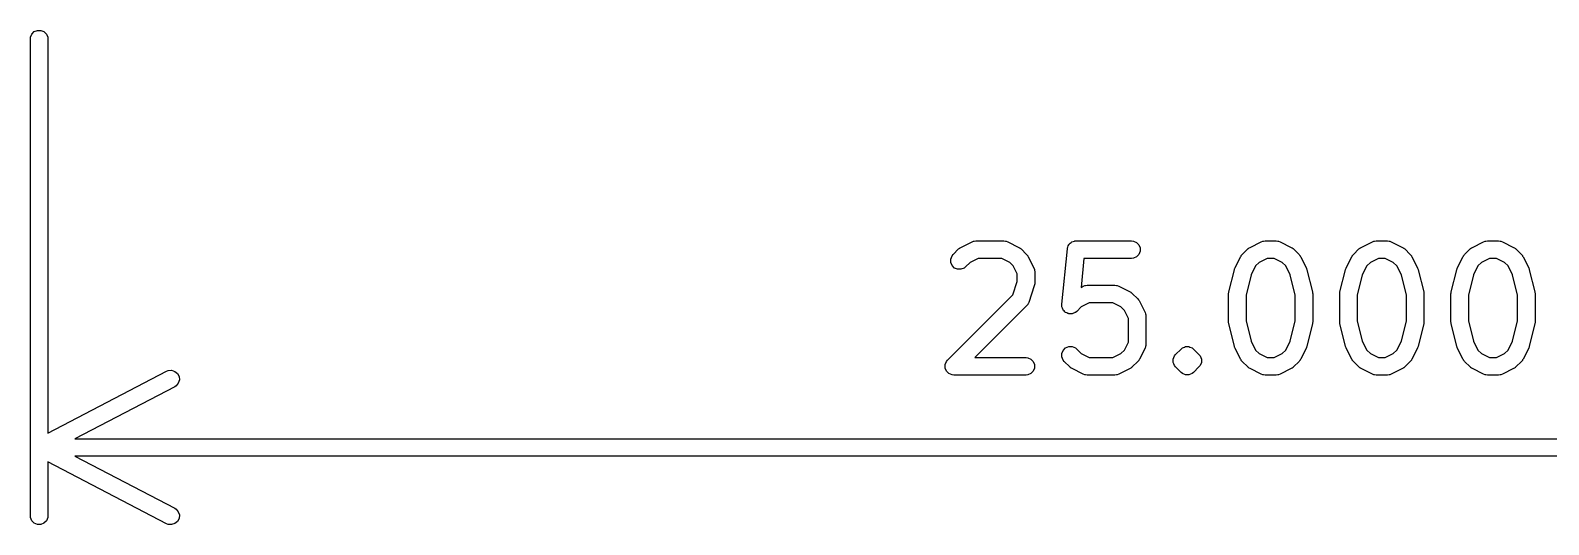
# Model space of a CAD drawing. Header units: inches. Extents: x 0.57 to 7.95, y -5.84 to -0.5.
# Drawn here: x 2.655 to 3.166, y -2.073 to -1.907 of the extents above; entities that cross this region are included whole.
import ezdxf

# ---------------------------------------------------------------- set-up
doc = ezdxf.new("R2010")
doc.units = ezdxf.units.IN
doc.header["$MEASUREMENT"] = 0
doc.layers.add('BLACK', color=250, linetype='CONTINUOUS')

msp = doc.modelspace()

# ---------------------------------------------------------------- linework, layer by layer
at = {"layer": 'BLACK', "linetype": 'CONTINUOUS'}
for p, q in [((2.65453, -1.90945), (2.65458, -1.90887)), ((2.65453, -2.07033), (2.65453, -1.90945)), ((2.65458, -1.90887), (2.65503, -1.90781)), ((2.65503, -1.90781), (2.65584, -1.90699)), ((2.65584, -1.90699), (2.6569, -1.90655)), ((2.6569, -1.90655), (2.65806, -1.90655)), ((2.65806, -1.90655), (2.65912, -1.90699)), ((2.65912, -1.90699), (2.65994, -1.90781)), ((2.65994, -1.90781), (2.66038, -1.90887)), ((2.66038, -1.90887), (2.66043, -1.90945)), ((2.66043, -1.90945), (2.66043, -2.04238)), ((2.96567, -1.98217), (2.96754, -1.98029)), ((2.96754, -1.98029), (2.96777, -1.98011)), ((2.96777, -1.98011), (2.96782, -1.98005)), ((2.96782, -1.98005), (2.96791, -1.97999)), ((2.96791, -1.97999), (2.96799, -1.97992)), ((2.96799, -1.97992), (2.96806, -1.97989)), ((2.96806, -1.97989), (2.96831, -1.97974)), ((2.96831, -1.97974), (2.97206, -1.97786)), ((2.97206, -1.97786), (2.9726, -1.97766)), ((2.9726, -1.97766), (2.9727, -1.97765)), ((2.9727, -1.97765), (2.9728, -1.97761)), ((2.9728, -1.97761), (2.97338, -1.97755)), ((2.97338, -1.97755), (2.98275, -1.97755)), ((2.98275, -1.97755), (2.98333, -1.97761)), ((2.98333, -1.97761), (2.98343, -1.97765)), ((2.98343, -1.97765), (2.98353, -1.97766)), ((2.98353, -1.97766), (2.98407, -1.97786)), ((2.98407, -1.97786), (2.98782, -1.97974)), ((2.98782, -1.97974), (2.98807, -1.97989)), ((2.98807, -1.97989), (2.98814, -1.97992)), ((2.98814, -1.97992), (2.98822, -1.97999)), ((2.98822, -1.97999), (2.98831, -1.98005)), ((2.98831, -1.98005), (2.98836, -1.98011)), ((2.98836, -1.98011), (2.98859, -1.98029)), ((2.98859, -1.98029), (2.99046, -1.98217)), ((3.00231, -1.99896), (3.00419, -1.98021)), ((3.00419, -1.98021), (3.00423, -1.98)), ((3.00423, -1.97993), (3.00426, -1.97986)), ((3.00423, -1.98), (3.00423, -1.97993)), ((3.00426, -1.97986), (3.0043, -1.97964)), ((3.0043, -1.97964), (3.0045, -1.97926)), ((3.0045, -1.97926), (3.00467, -1.97886)), ((3.00467, -1.97886), (3.00477, -1.97876)), ((3.00477, -1.97876), (3.00484, -1.97863)), ((3.00484, -1.97863), (3.00518, -1.97835)), ((3.00518, -1.97835), (3.00548, -1.97805)), ((3.00548, -1.97805), (3.00562, -1.97799)), ((3.00562, -1.97799), (3.00574, -1.9779)), ((3.00574, -1.9779), (3.00615, -1.97777)), ((3.00615, -1.97777), (3.00655, -1.97761)), ((3.00655, -1.97761), (3.00677, -1.97759)), ((3.00677, -1.97759), (3.00684, -1.97757)), ((3.00684, -1.97757), (3.00691, -1.97757)), ((3.00691, -1.97757), (3.00712, -1.97755)), ((3.00712, -1.97755), (3.02587, -1.97755)), ((3.02587, -1.97755), (3.02645, -1.97761)), ((3.02645, -1.97761), (3.02751, -1.97805)), ((3.02751, -1.97805), (3.02833, -1.97886)), ((3.02833, -1.97886), (3.02877, -1.97993)), ((3.02877, -1.98108), (3.02833, -1.98215)), ((3.02877, -1.97993), (3.02877, -1.98108)), ((3.06315, -1.98217), (3.06503, -1.98029)), ((3.06503, -1.98029), (3.06526, -1.98011)), ((3.06526, -1.98011), (3.06531, -1.98005)), ((3.06531, -1.98005), (3.0654, -1.97999)), ((3.0654, -1.97999), (3.06548, -1.97992)), ((3.06548, -1.97992), (3.06555, -1.97989)), ((3.06555, -1.97989), (3.0658, -1.97974)), ((3.0658, -1.97974), (3.06955, -1.97786)), ((3.06955, -1.97786), (3.07009, -1.97766)), ((3.07009, -1.97766), (3.07019, -1.97765)), ((3.07019, -1.97765), (3.07029, -1.97761)), ((3.07029, -1.97761), (3.07087, -1.97755)), ((3.07087, -1.97755), (3.07462, -1.97755)), ((3.07462, -1.97755), (3.07519, -1.97761)), ((3.07519, -1.97761), (3.07529, -1.97765)), ((3.07529, -1.97765), (3.0754, -1.97766)), ((3.0754, -1.97766), (3.07594, -1.97786)), ((3.07594, -1.97786), (3.07969, -1.97974)), ((3.07969, -1.97974), (3.07993, -1.97989)), ((3.07993, -1.97989), (3.08001, -1.97992)), ((3.08001, -1.97992), (3.08009, -1.97999)), ((3.08009, -1.97999), (3.08018, -1.98005)), ((3.08018, -1.98005), (3.08023, -1.98011)), ((3.08023, -1.98011), (3.08045, -1.98029)), ((3.08045, -1.98029), (3.08233, -1.98217)), ((3.10065, -1.98217), (3.10252, -1.98029)), ((3.10252, -1.98029), (3.10275, -1.98011)), ((3.10275, -1.98011), (3.1028, -1.98005)), ((3.1028, -1.98005), (3.10289, -1.97999)), ((3.10289, -1.97999), (3.10297, -1.97992)), ((3.10297, -1.97992), (3.10304, -1.97989)), ((3.10304, -1.97989), (3.10329, -1.97974)), ((3.10329, -1.97974), (3.10704, -1.97786)), ((3.10704, -1.97786), (3.10758, -1.97766)), ((3.10758, -1.97766), (3.10769, -1.97765)), ((3.10769, -1.97765), (3.10779, -1.97761)), ((3.10779, -1.97761), (3.10836, -1.97755)), ((3.10836, -1.97755), (3.11211, -1.97755)), ((3.11211, -1.97755), (3.11269, -1.97761)), ((3.11269, -1.97761), (3.11279, -1.97765)), ((3.11279, -1.97765), (3.11289, -1.97766)), ((3.11289, -1.97766), (3.11343, -1.97786)), ((3.11343, -1.97786), (3.11718, -1.97974)), ((3.11718, -1.97974), (3.11743, -1.97989)), ((3.11743, -1.97989), (3.1175, -1.97992)), ((3.1175, -1.97992), (3.11758, -1.97999)), ((3.11758, -1.97999), (3.11767, -1.98005)), ((3.11767, -1.98005), (3.11772, -1.98011)), ((3.11772, -1.98011), (3.11795, -1.98029)), ((3.11795, -1.98029), (3.11982, -1.98217)), ((3.13814, -1.98217), (3.14002, -1.98029)), ((3.14002, -1.98029), (3.14025, -1.98011)), ((3.14025, -1.98011), (3.1403, -1.98005)), ((3.1403, -1.98005), (3.14039, -1.97999)), ((3.14039, -1.97999), (3.14047, -1.97992)), ((3.14047, -1.97992), (3.14054, -1.97989)), ((3.14054, -1.97989), (3.14079, -1.97974)), ((3.14079, -1.97974), (3.14454, -1.97786)), ((3.14454, -1.97786), (3.14508, -1.97766)), ((3.14508, -1.97766), (3.14518, -1.97765)), ((3.14518, -1.97765), (3.14528, -1.97761)), ((3.14528, -1.97761), (3.14586, -1.97755)), ((3.14586, -1.97755), (3.14961, -1.97755)), ((3.14961, -1.97755), (3.15018, -1.97761)), ((3.15018, -1.97761), (3.15028, -1.97765)), ((3.15028, -1.97765), (3.15039, -1.97766)), ((3.15039, -1.97766), (3.15093, -1.97786)), ((3.15093, -1.97786), (3.15468, -1.97974)), ((3.15468, -1.97974), (3.15492, -1.97989)), ((3.15492, -1.97989), (3.155, -1.97992)), ((3.155, -1.97992), (3.15508, -1.97999)), ((3.15508, -1.97999), (3.15517, -1.98005)), ((3.15517, -1.98005), (3.15522, -1.98011)), ((3.15522, -1.98011), (3.15544, -1.98029)), ((3.15544, -1.98029), (3.15732, -1.98217)), ((2.96486, -1.98368), (2.9653, -1.98261)), ((2.96486, -1.98483), (2.96486, -1.98368)), ((2.9653, -1.98589), (2.96486, -1.98483)), ((2.9653, -1.98261), (2.96567, -1.98217)), ((2.96611, -1.98671), (2.9653, -1.98589)), ((2.96984, -1.98634), (2.96939, -1.98671)), ((2.97138, -1.98481), (2.96984, -1.98634)), ((2.97408, -1.98346), (2.97138, -1.98481)), ((2.98206, -1.98346), (2.97408, -1.98346)), ((2.98475, -1.98481), (2.98206, -1.98346)), ((2.98595, -1.986), (2.98475, -1.98481)), ((2.9873, -1.9887), (2.98595, -1.986)), ((2.99046, -1.98217), (2.99065, -1.98239)), ((2.99065, -1.98239), (2.99071, -1.98244)), ((2.99071, -1.98244), (2.99077, -1.98253)), ((2.99077, -1.98253), (2.99083, -1.98261)), ((2.99083, -1.98261), (2.99086, -1.98269)), ((2.99086, -1.98269), (2.99102, -1.98293)), ((2.99102, -1.98293), (2.99289, -1.98668)), ((3.0098, -1.98346), (3.00882, -1.99323)), ((3.02587, -1.98346), (3.0098, -1.98346)), ((3.02645, -1.9834), (3.02587, -1.98346)), ((3.02751, -1.98296), (3.02645, -1.9834)), ((3.02833, -1.98215), (3.02751, -1.98296)), ((3.06073, -1.98668), (3.0626, -1.98293)), ((3.0626, -1.98293), (3.06276, -1.98269)), ((3.06276, -1.98269), (3.06279, -1.98261)), ((3.06279, -1.98261), (3.06285, -1.98253)), ((3.06285, -1.98253), (3.06291, -1.98244)), ((3.06291, -1.98244), (3.06297, -1.98239)), ((3.06297, -1.98239), (3.06315, -1.98217)), ((3.06767, -1.986), (3.06615, -1.98903)), ((3.06887, -1.98481), (3.06767, -1.986)), ((3.07156, -1.98346), (3.06887, -1.98481)), ((3.07392, -1.98346), (3.07156, -1.98346)), ((3.07662, -1.98481), (3.07392, -1.98346)), ((3.07781, -1.986), (3.07662, -1.98481)), ((3.07933, -1.98903), (3.07781, -1.986)), ((3.08233, -1.98217), (3.08251, -1.98239)), ((3.08251, -1.98239), (3.08257, -1.98244)), ((3.08257, -1.98244), (3.08263, -1.98253)), ((3.08263, -1.98253), (3.0827, -1.98261)), ((3.0827, -1.98261), (3.08272, -1.98269)), ((3.08272, -1.98269), (3.08288, -1.98293)), ((3.08288, -1.98293), (3.08476, -1.98668)), ((3.09822, -1.98668), (3.1001, -1.98293)), ((3.1001, -1.98293), (3.10025, -1.98269)), ((3.10025, -1.98269), (3.10028, -1.98261)), ((3.10028, -1.98261), (3.10035, -1.98253)), ((3.10035, -1.98253), (3.1004, -1.98244)), ((3.1004, -1.98244), (3.10046, -1.98239)), ((3.10046, -1.98239), (3.10065, -1.98217)), ((3.10516, -1.986), (3.10365, -1.98903)), ((3.10636, -1.98481), (3.10516, -1.986)), ((3.10906, -1.98346), (3.10636, -1.98481)), ((3.11141, -1.98346), (3.10906, -1.98346)), ((3.11411, -1.98481), (3.11141, -1.98346)), ((3.11531, -1.986), (3.11411, -1.98481)), ((3.11682, -1.98903), (3.11531, -1.986)), ((3.11982, -1.98217), (3.12001, -1.98239)), ((3.12001, -1.98239), (3.12007, -1.98244)), ((3.12007, -1.98244), (3.12012, -1.98253)), ((3.12012, -1.98253), (3.12019, -1.98261)), ((3.12019, -1.98261), (3.12022, -1.98269)), ((3.12022, -1.98269), (3.12038, -1.98293)), ((3.12038, -1.98293), (3.12225, -1.98668)), ((3.13572, -1.98668), (3.13759, -1.98293)), ((3.13759, -1.98293), (3.13775, -1.98269)), ((3.13775, -1.98269), (3.13778, -1.98261)), ((3.13778, -1.98261), (3.13784, -1.98253)), ((3.13784, -1.98253), (3.1379, -1.98244)), ((3.1379, -1.98244), (3.13796, -1.98239)), ((3.13796, -1.98239), (3.13814, -1.98217)), ((3.14266, -1.986), (3.14114, -1.98903)), ((3.14386, -1.98481), (3.14266, -1.986)), ((3.14655, -1.98346), (3.14386, -1.98481)), ((3.14891, -1.98346), (3.14655, -1.98346)), ((3.15161, -1.98481), (3.14891, -1.98346)), ((3.1528, -1.986), (3.15161, -1.98481)), ((3.15432, -1.98903), (3.1528, -1.986)), ((3.15732, -1.98217), (3.1575, -1.98239)), ((3.1575, -1.98239), (3.15756, -1.98244)), ((3.15756, -1.98244), (3.15762, -1.98253)), ((3.15762, -1.98253), (3.15769, -1.98261)), ((3.15769, -1.98261), (3.15772, -1.98269)), ((3.15772, -1.98269), (3.15787, -1.98293)), ((3.15787, -1.98293), (3.15975, -1.98668)), ((2.96718, -1.98715), (2.96611, -1.98671)), ((2.96833, -1.98715), (2.96718, -1.98715)), ((2.96939, -1.98671), (2.96833, -1.98715)), ((2.9858, -1.99578), (2.9873, -1.99127)), ((2.9873, -1.99127), (2.9873, -1.9887)), ((2.99289, -1.98668), (2.9931, -1.98722)), ((2.9931, -1.98722), (2.99311, -1.98733)), ((2.99311, -1.98733), (2.99315, -1.98743)), ((2.99315, -1.98743), (2.9932, -1.988)), ((2.9932, -1.988), (2.9932, -1.99175)), ((3.05863, -1.99479), (3.0605, -1.98729)), ((3.0605, -1.98729), (3.06052, -1.98725)), ((3.06052, -1.98722), (3.06061, -1.98698)), ((3.06052, -1.98725), (3.06052, -1.98722)), ((3.06061, -1.98698), (3.0607, -1.98674)), ((3.0607, -1.98674), (3.06071, -1.98673)), ((3.06071, -1.98673), (3.06073, -1.98668)), ((3.06615, -1.98903), (3.06445, -1.99587)), ((3.08104, -1.99587), (3.07933, -1.98903)), ((3.08476, -1.98668), (3.08477, -1.98673)), ((3.08477, -1.98673), (3.08478, -1.98674)), ((3.08478, -1.98674), (3.08487, -1.98698)), ((3.08487, -1.98698), (3.08496, -1.98722)), ((3.08496, -1.98722), (3.08496, -1.98725)), ((3.08496, -1.98725), (3.08498, -1.98729)), ((3.08498, -1.98729), (3.08685, -1.99479)), ((3.09612, -1.99479), (3.098, -1.98729)), ((3.098, -1.98729), (3.09801, -1.98725)), ((3.09801, -1.98722), (3.09811, -1.98698)), ((3.09801, -1.98725), (3.09801, -1.98722)), ((3.09811, -1.98698), (3.09819, -1.98674)), ((3.09819, -1.98674), (3.09821, -1.98673)), ((3.09821, -1.98673), (3.09822, -1.98668)), ((3.10365, -1.98903), (3.10194, -1.99587)), ((3.11853, -1.99587), (3.11682, -1.98903)), ((3.12225, -1.98668), (3.12227, -1.98673)), ((3.12227, -1.98673), (3.12228, -1.98674)), ((3.12228, -1.98674), (3.12237, -1.98698)), ((3.12237, -1.98698), (3.12246, -1.98722)), ((3.12246, -1.98722), (3.12246, -1.98725)), ((3.12246, -1.98725), (3.12247, -1.98729)), ((3.12247, -1.98729), (3.12435, -1.99479)), ((3.13362, -1.99479), (3.13549, -1.98729)), ((3.13549, -1.98729), (3.13551, -1.98725)), ((3.13551, -1.98722), (3.1356, -1.98698)), ((3.13551, -1.98725), (3.13551, -1.98722)), ((3.1356, -1.98698), (3.13569, -1.98674)), ((3.13569, -1.98674), (3.1357, -1.98673)), ((3.1357, -1.98673), (3.13572, -1.98668)), ((3.14114, -1.98903), (3.13944, -1.99587)), ((3.15603, -1.99587), (3.15432, -1.98903)), ((3.15975, -1.98668), (3.15976, -1.98673)), ((3.15976, -1.98673), (3.15978, -1.98674)), ((3.15978, -1.98674), (3.15986, -1.98698)), ((3.15986, -1.98698), (3.15995, -1.98722)), ((3.15995, -1.98722), (3.15995, -1.98725)), ((3.15995, -1.98725), (3.15997, -1.98729)), ((3.15997, -1.98729), (3.16184, -1.99479)), ((2.96379, -2.01779), (2.9858, -1.99578)), ((2.99305, -1.99269), (2.99118, -1.99831)), ((2.99312, -1.9924), (2.99305, -1.99269)), ((2.99315, -1.99233), (2.99312, -1.9924)), ((2.99316, -1.99222), (2.99315, -1.99233)), ((2.99318, -1.99212), (2.99316, -1.99222)), ((2.9932, -1.99175), (2.99318, -1.99204)), ((2.99318, -1.99204), (2.99318, -1.99212)), ((3.00882, -1.99323), (3.00955, -1.99286)), ((3.00955, -1.99286), (3.01009, -1.99265)), ((3.01009, -1.99265), (3.0102, -1.99265)), ((3.0102, -1.99265), (3.0103, -1.99261)), ((3.0103, -1.99261), (3.01087, -1.99255)), ((3.01087, -1.99255), (3.02025, -1.99255)), ((3.02025, -1.99255), (3.02082, -1.99261)), ((3.02082, -1.99261), (3.02092, -1.99265)), ((3.02092, -1.99265), (3.02103, -1.99265)), ((3.02103, -1.99265), (3.02157, -1.99286)), ((3.02157, -1.99286), (3.02532, -1.99474)), ((3.02532, -1.99474), (3.02557, -1.99489)), ((3.02557, -1.99489), (3.02564, -1.99492)), ((3.02564, -1.99492), (3.02572, -1.99499)), ((3.02572, -1.99499), (3.02581, -1.99504)), ((3.02581, -1.99504), (3.02586, -1.9951)), ((3.02586, -1.9951), (3.02608, -1.99529)), ((3.02608, -1.99529), (3.02796, -1.99716)), ((3.05854, -1.99536), (3.05857, -1.99514)), ((3.05855, -1.9954), (3.05854, -1.99536)), ((3.05854, -1.9955), (3.05855, -1.9954)), ((3.05854, -2.00488), (3.05854, -1.9955)), ((3.05857, -1.99514), (3.0586, -1.99493)), ((3.0586, -1.99493), (3.05861, -1.99489)), ((3.05861, -1.99489), (3.05863, -1.99479)), ((3.06445, -1.99587), (3.06445, -2.00451)), ((3.08104, -2.00451), (3.08104, -1.99587)), ((3.08685, -1.99479), (3.08687, -1.99489)), ((3.08687, -1.99489), (3.08689, -1.99493)), ((3.08689, -1.99493), (3.08691, -1.99514)), ((3.08691, -1.99514), (3.08694, -1.99536)), ((3.08694, -1.99536), (3.08693, -1.9954)), ((3.08693, -1.9954), (3.08694, -1.9955)), ((3.08694, -1.9955), (3.08694, -2.00488)), ((3.09603, -1.9955), (3.09604, -1.9954)), ((3.09603, -2.00488), (3.09603, -1.9955)), ((3.09604, -1.99536), (3.09607, -1.99514)), ((3.09604, -1.9954), (3.09604, -1.99536)), ((3.09607, -1.99514), (3.09609, -1.99493)), ((3.09609, -1.99493), (3.09611, -1.99489)), ((3.09611, -1.99489), (3.09612, -1.99479)), ((3.10194, -1.99587), (3.10194, -2.00451)), ((3.11853, -2.00451), (3.11853, -1.99587)), ((3.12435, -1.99479), (3.12436, -1.99489)), ((3.12436, -1.99489), (3.12438, -1.99493)), ((3.12438, -1.99493), (3.1244, -1.99514)), ((3.1244, -1.99514), (3.12443, -1.99536)), ((3.12443, -1.99536), (3.12443, -1.9954)), ((3.12443, -1.9954), (3.12444, -1.9955)), ((3.12444, -1.9955), (3.12444, -2.00488)), ((3.13353, -1.99536), (3.13357, -1.99514)), ((3.13354, -1.9954), (3.13353, -1.99536)), ((3.13353, -1.9955), (3.13354, -1.9954)), ((3.13353, -2.00488), (3.13353, -1.9955)), ((3.13357, -1.99514), (3.13359, -1.99493)), ((3.13359, -1.99493), (3.1336, -1.99489)), ((3.1336, -1.99489), (3.13362, -1.99479)), ((3.13944, -1.99587), (3.13944, -2.00451)), ((3.15603, -2.00451), (3.15603, -1.99587)), ((3.16184, -1.99479), (3.16186, -1.99489)), ((3.16186, -1.99489), (3.16188, -1.99493)), ((3.16188, -1.99493), (3.1619, -1.99514)), ((3.1619, -1.99514), (3.16193, -1.99536)), ((3.16193, -1.99536), (3.16192, -1.9954)), ((3.16192, -1.9954), (3.16193, -1.9955)), ((3.16193, -1.9955), (3.16193, -2.00488)), ((2.99046, -1.99947), (2.97301, -2.01692)), ((2.99083, -1.99902), (2.99046, -1.99947)), ((2.99087, -1.99892), (2.99083, -1.99902)), ((2.99094, -1.99884), (2.99087, -1.99892)), ((2.99118, -1.99831), (2.99094, -1.99884)), ((3.00231, -1.99954), (3.00231, -1.99896)), ((3.00235, -1.99968), (3.00231, -1.99954)), ((3.00235, -1.99983), (3.00235, -1.99968)), ((3.00252, -2.00023), (3.00235, -1.99983)), ((3.00264, -2.00064), (3.00252, -2.00023)), ((3.00274, -2.00076), (3.00264, -2.00064)), ((3.00279, -2.00089), (3.00274, -2.00076)), ((3.0031, -2.0012), (3.00279, -2.00089)), ((3.00337, -2.00153), (3.0031, -2.0012)), ((3.0035, -2.0016), (3.00337, -2.00153)), ((3.00361, -2.00171), (3.0035, -2.0016)), ((3.00401, -2.00187), (3.00361, -2.00171)), ((3.00689, -2.00171), (3.00675, -2.00176)), ((3.00734, -2.00134), (3.00689, -2.00171)), ((3.00887, -1.9998), (3.00734, -2.00134)), ((3.01157, -1.99846), (3.00887, -1.9998)), ((3.01955, -1.99846), (3.01157, -1.99846)), ((3.02225, -1.9998), (3.01955, -1.99846)), ((3.02344, -2.001), (3.02225, -1.9998)), ((3.02479, -2.0037), (3.02344, -2.001)), ((3.02796, -1.99716), (3.02815, -1.99739)), ((3.02815, -1.99739), (3.0282, -1.99744)), ((3.0282, -1.99744), (3.02826, -1.99753)), ((3.02826, -1.99753), (3.02833, -1.99761)), ((3.02833, -1.99761), (3.02836, -1.99768)), ((3.02836, -1.99768), (3.02851, -1.99793)), ((3.02851, -1.99793), (3.03039, -2.00168)), ((3.03039, -2.00168), (3.03059, -2.00222)), ((3.00439, -2.00208), (3.00401, -2.00187)), ((3.00454, -2.00209), (3.00439, -2.00208)), ((3.00467, -2.00215), (3.00454, -2.00209)), ((3.0051, -2.00215), (3.00467, -2.00215)), ((3.00553, -2.00219), (3.0051, -2.00215)), ((3.00568, -2.00215), (3.00553, -2.00219)), ((3.00583, -2.00215), (3.00568, -2.00215)), ((3.00622, -2.00198), (3.00583, -2.00215)), ((3.00664, -2.00186), (3.00622, -2.00198)), ((3.00675, -2.00176), (3.00664, -2.00186)), ((3.02479, -2.01168), (3.02479, -2.0037)), ((3.03059, -2.00222), (3.0306, -2.00233)), ((3.0306, -2.00233), (3.03064, -2.00243)), ((3.03064, -2.00243), (3.0307, -2.003)), ((3.0307, -2.003), (3.0307, -2.01238)), ((3.05855, -2.00498), (3.05854, -2.00488)), ((3.05854, -2.00502), (3.05855, -2.00498)), ((3.05857, -2.00524), (3.05854, -2.00502)), ((3.0586, -2.00545), (3.05857, -2.00524)), ((3.05861, -2.00549), (3.0586, -2.00545)), ((3.05863, -2.00559), (3.05861, -2.00549)), ((3.0605, -2.01309), (3.05863, -2.00559)), ((3.06445, -2.00451), (3.06615, -2.01135)), ((3.07933, -2.01135), (3.08104, -2.00451)), ((3.08685, -2.00559), (3.08498, -2.01309)), ((3.08687, -2.00549), (3.08685, -2.00559)), ((3.08689, -2.00545), (3.08687, -2.00549)), ((3.08691, -2.00524), (3.08689, -2.00545)), ((3.08694, -2.00502), (3.08691, -2.00524)), ((3.08694, -2.00488), (3.08693, -2.00498)), ((3.08693, -2.00498), (3.08694, -2.00502)), ((3.09604, -2.00498), (3.09603, -2.00488)), ((3.09604, -2.00502), (3.09604, -2.00498)), ((3.09607, -2.00524), (3.09604, -2.00502)), ((3.09609, -2.00545), (3.09607, -2.00524)), ((3.09611, -2.00549), (3.09609, -2.00545)), ((3.09612, -2.00559), (3.09611, -2.00549)), ((3.098, -2.01309), (3.09612, -2.00559)), ((3.10194, -2.00451), (3.10365, -2.01135)), ((3.11682, -2.01135), (3.11853, -2.00451)), ((3.12435, -2.00559), (3.12247, -2.01309)), ((3.12436, -2.00549), (3.12435, -2.00559)), ((3.12438, -2.00545), (3.12436, -2.00549)), ((3.1244, -2.00524), (3.12438, -2.00545)), ((3.12443, -2.00502), (3.1244, -2.00524)), ((3.12444, -2.00488), (3.12443, -2.00498)), ((3.12443, -2.00498), (3.12443, -2.00502)), ((3.13354, -2.00498), (3.13353, -2.00488)), ((3.13353, -2.00502), (3.13354, -2.00498)), ((3.13357, -2.00524), (3.13353, -2.00502)), ((3.13359, -2.00545), (3.13357, -2.00524)), ((3.1336, -2.00549), (3.13359, -2.00545)), ((3.13362, -2.00559), (3.1336, -2.00549)), ((3.13549, -2.01309), (3.13362, -2.00559)), ((3.13944, -2.00451), (3.14114, -2.01135)), ((3.15432, -2.01135), (3.15603, -2.00451)), ((3.16184, -2.00559), (3.15997, -2.01309)), ((3.16186, -2.00549), (3.16184, -2.00559)), ((3.16188, -2.00545), (3.16186, -2.00549)), ((3.1619, -2.00524), (3.16188, -2.00545)), ((3.16193, -2.00502), (3.1619, -2.00524)), ((3.16193, -2.00488), (3.16192, -2.00498)), ((3.16192, -2.00498), (3.16193, -2.00502)), ((3.02344, -2.01438), (3.02479, -2.01168)), ((3.06615, -2.01135), (3.06767, -2.01438)), ((3.07781, -2.01438), (3.07933, -2.01135)), ((3.10365, -2.01135), (3.10516, -2.01438)), ((3.11531, -2.01438), (3.11682, -2.01135)), ((3.14114, -2.01135), (3.14266, -2.01438)), ((3.1528, -2.01438), (3.15432, -2.01135)), ((2.97301, -2.01692), (2.99025, -2.01692)), ((2.99025, -2.01692), (2.99083, -2.01698)), ((2.99083, -2.01698), (2.99189, -2.01742)), ((3.00235, -2.01555), (3.00279, -2.01448)), ((3.00235, -2.0167), (3.00235, -2.01555)), ((3.00279, -2.01777), (3.00235, -2.0167)), ((3.00279, -2.01448), (3.00361, -2.01367)), ((3.00361, -2.01367), (3.00467, -2.01323)), ((3.00467, -2.01323), (3.00583, -2.01323)), ((3.00583, -2.01323), (3.00689, -2.01367)), ((3.00689, -2.01367), (3.00734, -2.01404)), ((3.00734, -2.01404), (3.00887, -2.01557)), ((3.00887, -2.01557), (3.01157, -2.01692)), ((3.01157, -2.01692), (3.01955, -2.01692)), ((3.01955, -2.01692), (3.02225, -2.01557)), ((3.02225, -2.01557), (3.02344, -2.01438)), ((3.03039, -2.0137), (3.02851, -2.01745)), ((3.03059, -2.01316), (3.03039, -2.0137)), ((3.0306, -2.01305), (3.03059, -2.01316)), ((3.03064, -2.01295), (3.0306, -2.01305)), ((3.0307, -2.01238), (3.03064, -2.01295)), ((3.03985, -2.01742), (3.04029, -2.01636)), ((3.04029, -2.01636), (3.04066, -2.01591)), ((3.04066, -2.01591), (3.04253, -2.01404)), ((3.04253, -2.01404), (3.04298, -2.01367)), ((3.04298, -2.01367), (3.0437, -2.01337)), ((3.04298, -2.01367), (3.04298, -2.01367)), ((3.0437, -2.01337), (3.04404, -2.01323)), ((3.04404, -2.01323), (3.0452, -2.01323)), ((3.0452, -2.01323), (3.0452, -2.01323)), ((3.0452, -2.01323), (3.04554, -2.01337)), ((3.04554, -2.01337), (3.04626, -2.01367)), ((3.04626, -2.01367), (3.04626, -2.01367)), ((3.04626, -2.01367), (3.04671, -2.01404)), ((3.04671, -2.01404), (3.04858, -2.01591)), ((3.04858, -2.01591), (3.04895, -2.01636)), ((3.04895, -2.01636), (3.04939, -2.01742)), ((3.06052, -2.01313), (3.0605, -2.01309)), ((3.06052, -2.01316), (3.06052, -2.01313)), ((3.06061, -2.01339), (3.06052, -2.01316)), ((3.0607, -2.01364), (3.06061, -2.01339)), ((3.06071, -2.01365), (3.0607, -2.01364)), ((3.06073, -2.0137), (3.06071, -2.01365)), ((3.0626, -2.01745), (3.06073, -2.0137)), ((3.06767, -2.01438), (3.06887, -2.01557)), ((3.06887, -2.01557), (3.07156, -2.01692)), ((3.07156, -2.01692), (3.07392, -2.01692)), ((3.07392, -2.01692), (3.07662, -2.01557)), ((3.07662, -2.01557), (3.07781, -2.01438)), ((3.08476, -2.0137), (3.08288, -2.01745)), ((3.08477, -2.01365), (3.08476, -2.0137)), ((3.08478, -2.01364), (3.08477, -2.01365)), ((3.08487, -2.0134), (3.08478, -2.01364)), ((3.08496, -2.01316), (3.08487, -2.0134)), ((3.08498, -2.01309), (3.08496, -2.01313)), ((3.08496, -2.01313), (3.08496, -2.01316)), ((3.09801, -2.01313), (3.098, -2.01309)), ((3.09801, -2.01316), (3.09801, -2.01313)), ((3.09811, -2.01339), (3.09801, -2.01316)), ((3.09819, -2.01364), (3.09811, -2.01339)), ((3.09821, -2.01365), (3.09819, -2.01364)), ((3.09822, -2.0137), (3.09821, -2.01365)), ((3.1001, -2.01745), (3.09822, -2.0137)), ((3.10516, -2.01438), (3.10636, -2.01557)), ((3.10636, -2.01557), (3.10906, -2.01692)), ((3.10906, -2.01692), (3.11141, -2.01692)), ((3.11141, -2.01692), (3.11411, -2.01557)), ((3.11411, -2.01557), (3.11531, -2.01438)), ((3.12225, -2.0137), (3.12038, -2.01745)), ((3.12227, -2.01365), (3.12225, -2.0137)), ((3.12228, -2.01364), (3.12227, -2.01365)), ((3.12237, -2.0134), (3.12228, -2.01364)), ((3.12246, -2.01316), (3.12237, -2.0134)), ((3.12247, -2.01309), (3.12246, -2.01313)), ((3.12246, -2.01313), (3.12246, -2.01316)), ((3.13551, -2.01313), (3.13549, -2.01309)), ((3.13551, -2.01316), (3.13551, -2.01313)), ((3.1356, -2.01339), (3.13551, -2.01316)), ((3.13569, -2.01364), (3.1356, -2.01339)), ((3.1357, -2.01365), (3.13569, -2.01364)), ((3.13572, -2.0137), (3.1357, -2.01365)), ((3.13759, -2.01745), (3.13572, -2.0137)), ((3.14266, -2.01438), (3.14386, -2.01557)), ((3.14386, -2.01557), (3.14655, -2.01692)), ((3.14655, -2.01692), (3.14891, -2.01692)), ((3.14891, -2.01692), (3.15161, -2.01557)), ((3.15161, -2.01557), (3.1528, -2.01438)), ((3.15975, -2.0137), (3.15787, -2.01745)), ((3.15976, -2.01365), (3.15975, -2.0137)), ((3.15978, -2.01364), (3.15976, -2.01365)), ((3.15986, -2.0134), (3.15978, -2.01364)), ((3.15995, -2.01316), (3.15986, -2.0134)), ((3.15997, -2.01309), (3.15995, -2.01313)), ((3.15995, -2.01313), (3.15995, -2.01316)), ((2.66043, -2.04238), (2.70047, -2.02154)), ((2.70047, -2.02154), (2.701, -2.02132)), ((2.701, -2.02132), (2.70215, -2.02122)), ((2.70215, -2.02122), (2.70325, -2.02157)), ((2.70325, -2.02157), (2.70413, -2.02231)), ((2.96298, -2.0193), (2.96342, -2.01823)), ((2.96298, -2.02045), (2.96298, -2.0193)), ((2.96342, -2.02152), (2.96298, -2.02045)), ((2.96342, -2.01823), (2.96379, -2.01779)), ((2.96424, -2.02233), (2.96342, -2.02152)), ((2.99189, -2.01742), (2.99271, -2.01823)), ((2.99271, -2.02152), (2.99189, -2.02233)), ((2.99271, -2.01823), (2.99315, -2.0193)), ((2.99315, -2.02045), (2.99271, -2.02152)), ((2.99315, -2.0193), (2.99315, -2.02045)), ((3.00316, -2.01821), (3.00279, -2.01777)), ((3.00504, -2.02009), (3.00316, -2.01821)), ((3.00526, -2.02027), (3.00504, -2.02009)), ((3.00531, -2.02033), (3.00526, -2.02027)), ((3.0054, -2.02039), (3.00531, -2.02033)), ((3.00548, -2.02046), (3.0054, -2.02039)), ((3.00556, -2.02048), (3.00548, -2.02046)), ((3.0058, -2.02064), (3.00556, -2.02048)), ((3.00955, -2.02252), (3.0058, -2.02064)), ((3.02532, -2.02064), (3.02157, -2.02252)), ((3.02557, -2.02048), (3.02532, -2.02064)), ((3.02564, -2.02046), (3.02557, -2.02048)), ((3.02572, -2.02039), (3.02564, -2.02046)), ((3.02581, -2.02033), (3.02572, -2.02039)), ((3.02586, -2.02027), (3.02581, -2.02033)), ((3.02608, -2.02009), (3.02586, -2.02027)), ((3.02796, -2.01821), (3.02608, -2.02009)), ((3.02815, -2.01799), (3.02796, -2.01821)), ((3.0282, -2.01794), (3.02815, -2.01799)), ((3.02826, -2.01785), (3.0282, -2.01794)), ((3.02833, -2.01777), (3.02826, -2.01785)), ((3.02836, -2.01769), (3.02833, -2.01777)), ((3.02851, -2.01745), (3.02836, -2.01769)), ((3.03985, -2.01858), (3.03985, -2.01742)), ((3.04005, -2.01905), (3.03985, -2.01858)), ((3.04029, -2.01964), (3.04005, -2.01905)), ((3.04066, -2.02009), (3.04029, -2.01964)), ((3.04253, -2.02196), (3.04066, -2.02009)), ((3.04298, -2.02233), (3.04253, -2.02196)), ((3.04671, -2.02196), (3.04626, -2.02233)), ((3.04858, -2.02009), (3.04671, -2.02196)), ((3.04895, -2.01964), (3.04858, -2.02009)), ((3.04939, -2.01858), (3.04895, -2.01964)), ((3.04939, -2.01742), (3.04939, -2.01742)), ((3.04939, -2.01742), (3.04939, -2.01858)), ((3.06276, -2.01769), (3.0626, -2.01745)), ((3.06279, -2.01777), (3.06276, -2.01769)), ((3.06285, -2.01785), (3.06279, -2.01777)), ((3.06291, -2.01794), (3.06285, -2.01785)), ((3.06297, -2.01799), (3.06291, -2.01794)), ((3.06315, -2.01821), (3.06297, -2.01799)), ((3.06503, -2.02009), (3.06315, -2.01821)), ((3.06526, -2.02027), (3.06503, -2.02009)), ((3.06531, -2.02033), (3.06526, -2.02027)), ((3.0654, -2.02039), (3.06531, -2.02033)), ((3.06548, -2.02046), (3.0654, -2.02039)), ((3.06555, -2.02048), (3.06548, -2.02046)), ((3.0658, -2.02064), (3.06555, -2.02048)), ((3.06955, -2.02252), (3.0658, -2.02064)), ((3.07969, -2.02064), (3.07594, -2.02252)), ((3.07993, -2.02048), (3.07969, -2.02064)), ((3.08001, -2.02046), (3.07993, -2.02048)), ((3.08009, -2.02039), (3.08001, -2.02046)), ((3.08018, -2.02033), (3.08009, -2.02039)), ((3.08023, -2.02027), (3.08018, -2.02033)), ((3.08045, -2.02009), (3.08023, -2.02027)), ((3.08233, -2.01821), (3.08045, -2.02009)), ((3.08251, -2.01799), (3.08233, -2.01821)), ((3.08257, -2.01794), (3.08251, -2.01799)), ((3.08263, -2.01785), (3.08257, -2.01794)), ((3.0827, -2.01777), (3.08263, -2.01785)), ((3.08272, -2.01769), (3.0827, -2.01777)), ((3.08288, -2.01745), (3.08272, -2.01769)), ((3.10025, -2.01769), (3.1001, -2.01745)), ((3.10028, -2.01777), (3.10025, -2.01769)), ((3.10035, -2.01785), (3.10028, -2.01777)), ((3.1004, -2.01794), (3.10035, -2.01785)), ((3.10046, -2.01799), (3.1004, -2.01794)), ((3.10065, -2.01821), (3.10046, -2.01799)), ((3.10252, -2.02009), (3.10065, -2.01821)), ((3.10275, -2.02027), (3.10252, -2.02009)), ((3.1028, -2.02033), (3.10275, -2.02027)), ((3.10289, -2.02039), (3.1028, -2.02033)), ((3.10297, -2.02046), (3.10289, -2.02039)), ((3.10304, -2.02048), (3.10297, -2.02046)), ((3.10329, -2.02064), (3.10304, -2.02048)), ((3.10704, -2.02252), (3.10329, -2.02064)), ((3.11718, -2.02064), (3.11343, -2.02252)), ((3.11743, -2.02048), (3.11718, -2.02064)), ((3.1175, -2.02046), (3.11743, -2.02048)), ((3.11758, -2.02039), (3.1175, -2.02046)), ((3.11767, -2.02033), (3.11758, -2.02039)), ((3.11772, -2.02027), (3.11767, -2.02033)), ((3.11795, -2.02009), (3.11772, -2.02027)), ((3.11982, -2.01821), (3.11795, -2.02009)), ((3.12001, -2.01799), (3.11982, -2.01821)), ((3.12007, -2.01794), (3.12001, -2.01799)), ((3.12012, -2.01785), (3.12007, -2.01794)), ((3.12019, -2.01777), (3.12012, -2.01785)), ((3.12022, -2.01769), (3.12019, -2.01777)), ((3.12038, -2.01745), (3.12022, -2.01769)), ((3.13775, -2.01769), (3.13759, -2.01745)), ((3.13778, -2.01777), (3.13775, -2.01769)), ((3.13784, -2.01785), (3.13778, -2.01777)), ((3.1379, -2.01794), (3.13784, -2.01785)), ((3.13796, -2.01799), (3.1379, -2.01794)), ((3.13814, -2.01821), (3.13796, -2.01799)), ((3.14002, -2.02009), (3.13814, -2.01821)), ((3.14025, -2.02027), (3.14002, -2.02009)), ((3.1403, -2.02033), (3.14025, -2.02027)), ((3.14039, -2.02039), (3.1403, -2.02033)), ((3.14047, -2.02046), (3.14039, -2.02039)), ((3.14054, -2.02048), (3.14047, -2.02046)), ((3.14079, -2.02064), (3.14054, -2.02048)), ((3.14454, -2.02252), (3.14079, -2.02064)), ((3.15468, -2.02064), (3.15093, -2.02252)), ((3.15492, -2.02048), (3.15468, -2.02064)), ((3.155, -2.02046), (3.15492, -2.02048)), ((3.15508, -2.02039), (3.155, -2.02046)), ((3.15517, -2.02033), (3.15508, -2.02039)), ((3.15522, -2.02027), (3.15517, -2.02033)), ((3.15544, -2.02009), (3.15522, -2.02027)), ((3.15732, -2.01821), (3.15544, -2.02009)), ((3.1575, -2.01799), (3.15732, -2.01821)), ((3.15756, -2.01794), (3.1575, -2.01799)), ((3.15762, -2.01785), (3.15756, -2.01794)), ((3.15769, -2.01777), (3.15762, -2.01785)), ((3.15772, -2.01769), (3.15769, -2.01777)), ((3.15787, -2.01745), (3.15772, -2.01769)), ((2.70319, -2.02678), (2.66955, -2.04429)), ((2.70368, -2.02646), (2.70319, -2.02678)), ((2.70442, -2.02558), (2.70368, -2.02646)), ((2.70413, -2.02231), (2.70467, -2.02333)), ((2.70477, -2.02448), (2.70442, -2.02558)), ((2.70467, -2.02333), (2.70477, -2.02448)), ((2.9653, -2.02277), (2.96424, -2.02233)), ((2.96588, -2.02283), (2.9653, -2.02277)), ((2.99025, -2.02283), (2.96588, -2.02283)), ((2.99083, -2.02277), (2.99025, -2.02283)), ((2.99189, -2.02233), (2.99083, -2.02277)), ((3.01009, -2.02272), (3.00955, -2.02252)), ((3.0102, -2.02273), (3.01009, -2.02272)), ((3.0103, -2.02277), (3.0102, -2.02273)), ((3.01087, -2.02283), (3.0103, -2.02277)), ((3.02025, -2.02283), (3.01087, -2.02283)), ((3.02082, -2.02277), (3.02025, -2.02283)), ((3.02092, -2.02273), (3.02082, -2.02277)), ((3.02103, -2.02272), (3.02092, -2.02273)), ((3.02157, -2.02252), (3.02103, -2.02272)), ((3.04404, -2.02277), (3.04298, -2.02233)), ((3.0452, -2.02277), (3.04404, -2.02277)), ((3.04404, -2.02277), (3.04404, -2.02277)), ((3.04626, -2.02233), (3.0452, -2.02277)), ((3.0452, -2.02277), (3.0452, -2.02277)), ((3.07009, -2.02272), (3.06955, -2.02252)), ((3.07019, -2.02273), (3.07009, -2.02272)), ((3.07029, -2.02277), (3.07019, -2.02273)), ((3.07087, -2.02283), (3.07029, -2.02277)), ((3.07462, -2.02283), (3.07087, -2.02283)), ((3.07519, -2.02277), (3.07462, -2.02283)), ((3.07529, -2.02273), (3.07519, -2.02277)), ((3.0754, -2.02272), (3.07529, -2.02273)), ((3.07594, -2.02252), (3.0754, -2.02272)), ((3.10758, -2.02272), (3.10704, -2.02252)), ((3.10769, -2.02273), (3.10758, -2.02272)), ((3.10779, -2.02277), (3.10769, -2.02273)), ((3.10836, -2.02283), (3.10779, -2.02277)), ((3.11211, -2.02283), (3.10836, -2.02283)), ((3.11269, -2.02277), (3.11211, -2.02283)), ((3.11279, -2.02273), (3.11269, -2.02277)), ((3.11289, -2.02272), (3.11279, -2.02273)), ((3.11343, -2.02252), (3.11289, -2.02272)), ((3.14508, -2.02272), (3.14454, -2.02252)), ((3.14518, -2.02273), (3.14508, -2.02272)), ((3.14528, -2.02277), (3.14518, -2.02273)), ((3.14586, -2.02283), (3.14528, -2.02277)), ((3.14961, -2.02283), (3.14586, -2.02283)), ((3.15018, -2.02277), (3.14961, -2.02283)), ((3.15028, -2.02273), (3.15018, -2.02277)), ((3.15039, -2.02272), (3.15028, -2.02273)), ((3.15093, -2.02252), (3.15039, -2.02272)), ((2.66955, -2.04429), (3.62967, -2.04429)), ((2.70047, -2.07295), (2.66043, -2.05211)), ((2.66043, -2.05211), (2.66043, -2.07033)), ((3.62967, -2.0502), (2.66955, -2.0502)), ((2.66955, -2.0502), (2.70319, -2.06771)), ((2.70319, -2.06771), (2.70368, -2.06803)), ((2.70368, -2.06803), (2.70442, -2.06891)), ((2.65458, -2.07091), (2.65453, -2.07033)), ((2.65503, -2.07197), (2.65458, -2.07091)), ((2.65584, -2.07279), (2.65503, -2.07197)), ((2.6569, -2.07323), (2.65584, -2.07279)), ((2.65806, -2.07323), (2.6569, -2.07323)), ((2.65912, -2.07279), (2.65806, -2.07323)), ((2.65994, -2.07197), (2.65912, -2.07279)), ((2.66038, -2.07091), (2.65994, -2.07197)), ((2.66043, -2.07033), (2.66038, -2.07091)), ((2.701, -2.07317), (2.70047, -2.07295)), ((2.70215, -2.07327), (2.701, -2.07317)), ((2.70325, -2.07292), (2.70215, -2.07327)), ((2.70413, -2.07218), (2.70325, -2.07292)), ((2.70467, -2.07116), (2.70413, -2.07218)), ((2.70442, -2.06891), (2.70477, -2.07001)), ((2.70477, -2.07001), (2.70467, -2.07116))]:
    msp.add_line(p, q, dxfattribs=at)

doc.saveas('drawing.dxf')
